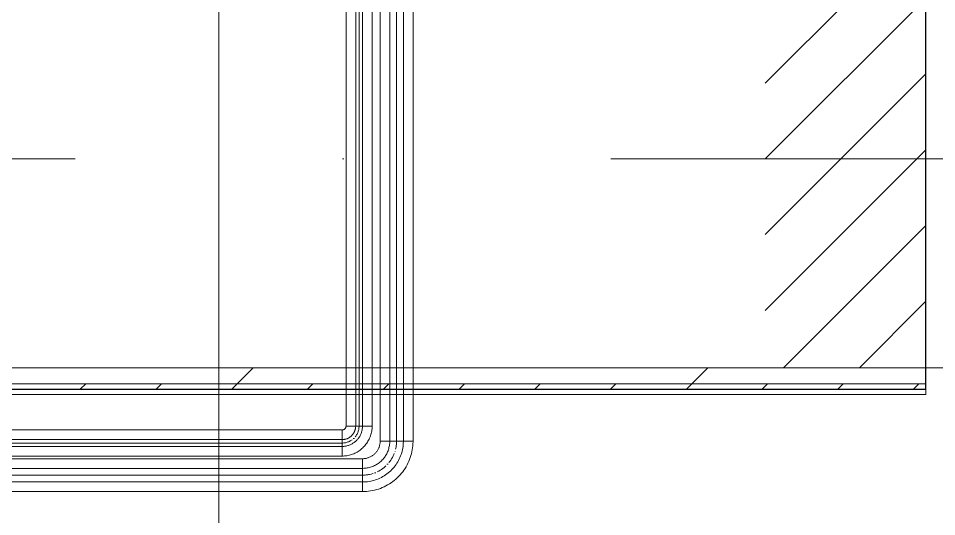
# Model space of a CAD drawing. Header units: millimetres. Extents: x -88595 to 880822, y -1054509 to -148035.
# Drawn here: x 297676 to 298533, y -274586 to -274121 of the extents above; entities that cross this region are included whole.
import ezdxf

# ---------------------------------------------------------------- set-up
doc = ezdxf.new("R2010")
doc.units = ezdxf.units.MM
for name, pattern in [('$5$ADSK_Осевая', [14, 10, -2, 0, -2]), ('ADSK_Линия сетки', [25, 20, -2.5, 0, -2.5]), ('ADSK_Штриховая_ш2 п1_5', [4.5, 3, -1.5])]:
    doc.linetypes.add(name, pattern=pattern)
for name, color, linetype, lineweight in [('Двери', 7, 'Continuous', 9), ('Изоляция', 7, 'Continuous', 18), ('Оборудование', 7, 'Continuous', 18), ('Ограждение', 7, 'Continuous', 9), ('Оси', 7, 'Continuous', 9), ('Перекрытие', 7, 'Continuous', 18), ('Стены внутренние', 7, 'Continuous', 18), ('Стены наружные', 7, 'Continuous', 18), ('Стены штриховка', 7, 'Continuous', 9), ('Трубопровод', 7, 'Continuous', 18), ('Трубопроводы', 7, 'Continuous', 18)]:
    doc.layers.add(name, color=color, linetype=linetype, lineweight=lineweight)

# ---------------------------------------------------------------- blocks, each defined once
blk = doc.blocks.new('$0$ADSK_МедьПайка_Отвод-гнутая труба - Отвод _гнутая труба_-V42-В_Координация_2 этаж ОВ3')
at = {"layer": 'Трубопроводы', "color": 134, "true_color": 0x00a6a6}
for p, q in [((6.350000000000896, 31.75000000000109), (-6.349999999999104, 31.75000000000109)), ((6.350000000000896, 31.75000000000109), (-6.349999999999104, 31.75000000000109)), ((-31.74999999999903, 6.350000000001108), (-31.749999999999, -6.349999999998891)), ((-31.74999999999903, 6.350000000001108), (-31.749999999999, -6.349999999998891))]:
    blk.add_line(p, q, dxfattribs=at)
at = {"layer": 'Трубопроводы', "color": 134, "true_color": 0x00a6a6, "flags": 128}
for points in [[(-31.74999999997112, -6.349999999985562), (-30.22640636745948, -6.319524063768313), (-28.7052501597462, -6.228145010117532), (-27.18896490225975, -6.07600902601771), (-25.67997632796948, -5.863359496589533), (-24.18069849668003, -5.590536615734186), (-22.69352993309398, -5.257976841849677), (-21.22084978967652, -4.866212199624101), (-19.76501404049445, -4.415869428928068), (-18.32835171218886, -3.907668982114387), (-16.91316115801122, -3.34242387149227), (-15.52170638095241, -2.72103836866529), (-14.15621341183803, -2.04450655788155), (-12.8188667481206, -1.313910745700355), (-11.51180585918148, -0.530419729600294), (-10.2371217636174, 0.3047130719503685), (-8.996853684064694, 1.190151624625764), (-7.79298578486712, 2.124479415605561), (-6.627443997858802, 3.10620171974731), (-5.502092941256399, 4.133747990782308), (-4.418732936698007, 5.205474373887864), (-3.379097129080822, 6.319666335469106), (-2.384848713918836, 7.474541406044091), (-1.437578276582371, 8.668252031900762), (-0.538801247703259, 9.898888530648492), (0.310044521213058, 11.1644821464454), (1.107601058000887, 12.46300819944377), (1.852592442342962, 13.79238932499211), (2.543826846957654, 15.15049879686781), (3.180198444233452, 16.53516392963693), (3.760689175382618, 17.94416955444983), (4.284370379056031, 19.37526156290141), (4.750404277049881, 20.82615051303931), (5.158045314535662, 22.29451529206231), (5.506641352816655, 23.77800682954974), (5.795634712592448, 25.27425185551283), (6.024563066133157, 26.78085669709149), (6.193060176916663, 28.29541110792761), (6.300856485498707, 29.81549212404707), (6.347779540788554, 31.3386679400995), (6.350000000028877, 31.7500000000231)], [(-6.349999999968236, 31.7500000000231), (-6.370317290782623, 30.73427091167912), (-6.4312366598817, 29.72016677319493), (-6.532660649280138, 28.70930993487352), (-6.674427002227924, 27.70331755201912), (-6.85630892280393, 26.70379899782038), (-7.07801543872838, 25.71235328876012), (-7.339191866874433, 24.7305665264847), (-7.639420380677564, 23.7600093603691), (-7.978220678550463, 22.80223447482338), (-8.355050752298542, 21.85877410537739), (-8.769307754180307, 20.93113758733818), (-9.220328961373799, 20.02080894126482), (-9.707392836155487, 19.12924449877787), (-10.22972018022797, 18.25787057282712), (-10.7864753812603, 17.40808117577863), (-11.37676774970912, 16.58123578941015), (-11.99965294369421, 15.77865718994222), (-12.65413447979304, 15.00162933193378), (-13.33916532715115, 14.25139529420462), (-14.05364958255196, 13.52915529116281), (-14.79644422360035, 12.83606475276001), (-15.56636093732567, 12.17323247597669), (-16.36216802122434, 11.54171885108572), (-17.18259235372716, 10.94253416516342), (-18.02632143092077, 10.37663698588876), (-18.89200546625734, 9.844932628030211), (-19.77825954995624, 9.34827170514127), (-20.68366586454148, 8.887448768734362), (-21.6067759530499, 8.46320103721139), (-22.54611303626283, 8.076207216448166), (-23.50017437522767, 7.727086413999223), (-24.46743367532248, 7.416397148672877), (-25.44634352800015, 7.144636457009915), (-26.43533788632655, 6.912239098164583), (-27.43283457030194, 6.71957685830539), (-28.43723779802393, 6.566957955947806), (-29.44694073857702, 6.454626548755914), (-30.46032808265954, 6.382762343034551), (-31.47577862669017, 6.351480306171766), (-31.74999999997112, 6.35000000001155)]]:
    blk.add_lwpolyline(points, dxfattribs=at)
blk = doc.blocks.new('$0$ADSK_МедьПайка_Отвод-гнутая труба - Отвод _гнутая труба_-V44-В_Координация_2 этаж ОВ3')
at = {"layer": 'Трубопроводы', "color": 190, "true_color": 0x8000ff}
for p, q in [((3.175000000000854, 15.87500000000108), (-3.174999999999146, 15.87500000000108)), ((3.175000000000854, 15.87500000000108), (-3.174999999999146, 15.87500000000108)), ((-15.87499999999911, 3.1750000000011), (-15.8749999999991, -3.1749999999989)), ((-15.87499999999911, 3.1750000000011), (-15.8749999999991, -3.1749999999989))]:
    blk.add_line(p, q, dxfattribs=at)
at = {"layer": 'Трубопроводы', "color": 190, "true_color": 0x8000ff, "flags": 128}
for points in [[(-15.87499999997257, -3.174999999997112), (-15.11320318371675, -3.159762031892819), (-14.3526250798601, -3.114072505058766), (-13.59448245112121, -3.038004513008855), (-12.83998816397175, -2.931679748307761), (-12.09034924832486, -2.795268307862762), (-11.34676496653616, -2.628988420933501), (-10.6104248948231, -2.433106099816382), (-9.882507020234232, -2.207934714459702), (-9.164175856083602, -1.953834491061525), (-8.456580578994783, -1.671211935750466), (-7.760853190465378, -1.360519184328314), (-7.078106705906021, -1.022253278940775), (-6.409433374047308, -0.6569553728545089), (-5.755902929577746, -0.2652098647958155), (-5.118560881797873, 0.1523565359795157), (-4.498426842019353, 0.5950758123085507), (-3.896492892420565, 1.062239707798449), (-3.313721998914241, 1.553100859869323), (-2.751046470617371, 2.066873995386822), (-2.209366468336009, 2.602737186943932), (-1.689548564529582, 3.159833167721558), (-1.192424356946424, 3.737270703022046), (-0.7187891382825228, 4.334126015954712), (-0.2694006238386351, 4.949444265324246), (0.1550222606151919, 5.58224107321837), (0.5538005290134379, 6.231504099721883), (0.9262962211844752, 6.896194662496055), (1.27191342348749, 7.575249398433903), (1.59009922212972, 8.267581964818465), (1.880344587699972, 8.972084777229247), (2.14218518954101, 9.687630781450707), (2.375202138535769, 10.41307525651532), (2.579022657280825, 11.14725764602249), (2.753320676421322, 11.8890034147792), (2.897817356307053, 12.63712592775641), (3.012281533077407, 13.39042834854574), (3.09653008846916, 14.14770555395514), (3.150428242762348, 14.90774606202353), (3.173889770409437, 15.66933397004109), (3.175000000027433, 15.87500000000289)], [(-3.174999999971124, 15.87500000000289), (-3.185158645378317, 15.36713545582657), (-3.215618329930021, 14.86008338659747), (-3.266330324631406, 14.35465496743243), (-3.337213501103133, 13.85165877599657), (-3.428154461386805, 13.35189949891019), (-3.539007719351196, 12.85617664437573), (-3.669595933426388, 12.36528326324235), (-3.819710190327953, 11.88000468018022), (-3.989110339260071, 11.40111723740736), (-4.177525376134111, 10.92938705268437), (-4.384653877079325, 10.46556879366476), (-4.610164480673904, 10.01040447062808), (-4.853696418064749, 9.564622249388936), (-5.11486009010099, 9.128935286409229), (-5.393237690619322, 8.704040587889313), (-5.688383874841565, 8.290617894700745), (-5.999826471836275, 7.889328594971108), (-6.327067239879193, 7.500814665966892), (-6.669582663564745, 7.125697647102311), (-7.026824791260822, 6.764577645581404), (-7.398222111789346, 6.418032376380006), (-7.783180468652006, 6.086616237988347), (-8.18108401059701, 5.770859425542858), (-8.591296176850586, 5.471267082577379), (-9.013160715445224, 5.188318492944382), (-9.446002733115677, 4.922466314015105), (-9.889129774969456, 4.674135852570635), (-10.34183293225991, 4.44372438436285), (-10.80338797651629, 4.231600518601363), (-11.27305651812059, 4.03810360821542), (-11.75008718759867, 3.863543206999612), (-12.23371683764608, 3.708198574336439), (-12.72317176398708, 3.572318228500626), (-13.21766894315244, 3.456119549073628), (-13.71641728514014, 3.359788429152695), (-14.21861889899681, 3.283478977978234), (-14.72347036927552, 3.227313274377957), (-15.23016404131678, 3.191381171521607), (-15.73788931333426, 3.175740153081552), (-15.87499999997257, 3.175000000005775)]]:
    blk.add_lwpolyline(points, dxfattribs=at)
blk = doc.blocks.new('2 этаж')
at = {"layer": 'Двери', "lineweight": 18, "true_color": 0xff0000}
h = blk.add_hatch(dxfattribs=at)
h.set_pattern_fill('FP_2', color=1, style=0, pattern_type=2)
h.set_pattern_definition([(45, (328297.5008507746, 653556.505946632), (-35.35533905932738, 35.35533905932738), [])])
h.paths.add_polyline_path([(327707.5008507746, 653361.505946632), (327857.5008507746, 653361.505946632), (327857.5008507746, 653751.505946632), (327707.5008507746, 653751.505946632), (327707.5008507746, 653539.2036714243)])
h.paths.add_polyline_path([(329137.5008507746, 653361.505946632), (329137.5008507746, 653751.505946632), (328987.5008507746, 653751.505946632), (328987.5008507746, 653361.505946632)])
at = {"layer": 'Двери', "linetype": 'ADSK_Штриховая_ш2 п1_5'}
for p, q in [((327857.5008507746, 653361.505946632), (327857.5008507746, 653751.505946632)), ((327707.5008507746, 653361.505946632), (327857.5008507746, 653361.505946632))]:
    blk.add_line(p, q, dxfattribs=at)
at = {"layer": 'Ограждение'}
for p in [(327857.5008507746, 653341.5059466319), (321612.5008507746, 653336.5059466319)]:
    blk.add_line(p, (327857.5008507746, 653336.5059466319), dxfattribs=at)
at = {"layer": 'Оси', "linetype": 'ADSK_Линия сетки', "ltscale": 100}
for p, q in [((327197.5008507746, 697307.1457228343), (327197.5008507746, 631330.3708714689)), ((364564.7952217669, 653556.505946632), (287587.438737236, 653556.505946632))]:
    blk.add_line(p, q, dxfattribs=at)
at = {"layer": 'Перекрытие', "color": 49, "ltscale": 100, "true_color": 0x464646}
blk.add_line((328987.5008507746, 653361.5059466319), (327857.5008507746, 653361.5059466319), dxfattribs=at)
at = {"layer": 'Стены внутренние', "lineweight": 30}
blk.add_line((327857.5008507746, 653361.505946632), (327857.5008507746, 653751.505946632), dxfattribs=at)
at = {"layer": 'Стены наружные'}
blk.add_line((327857.5008507746, 653361.5059466319), (324092.5008507746, 653361.5059466319), dxfattribs=at)
at = {"layer": 'Стены наружные', "linetype": 'Continuous', "lineweight": 9}
for p, q in [((327214.6127466704, 653346.5059466319), (327229.6127466704, 653361.5059466319)), ((327638.8768153823, 653346.5059466319), (327653.8768153823, 653361.5059466319)), ((327068.1913904331, 653341.5059466319), (327073.1913904331, 653346.5059466319)), ((327138.9020685517, 653341.5059466319), (327143.9020685517, 653346.5059466319)), ((327209.6127466704, 653341.5059466319), (327214.6127466704, 653346.5059466319)), ((327280.323424789, 653341.5059466319), (327285.323424789, 653346.5059466319)), ((327351.0341029076, 653341.5059466319), (327356.0341029077, 653346.5059466319)), ((327421.7447810263, 653341.5059466319), (327426.7447810263, 653346.5059466319)), ((327492.455459145, 653341.5059466319), (327497.455459145, 653346.5059466319)), ((327563.1661372636, 653341.5059466319), (327568.1661372636, 653346.5059466319)), ((327633.8768153823, 653341.5059466319), (327638.8768153823, 653346.5059466319)), ((327704.587493501, 653341.5059466319), (327709.587493501, 653346.5059466319)), ((327775.2981716196, 653341.5059466319), (327780.2981716196, 653346.5059466319)), ((327846.0088497382, 653341.5059466319), (327851.0088497383, 653346.5059466319))]:
    blk.add_line(p, q, dxfattribs=at)
at = {"layer": 'Стены наружные', "lineweight": 30}
for p, q in [((327857.5008507746, 653341.5059466319), (327857.5008507746, 653361.5059466319)), ((321602.5008507746, 653341.5059466319), (327857.5008507746, 653341.5059466319))]:
    blk.add_line(p, q, dxfattribs=at)
at = {"layer": 'Стены штриховка'}
blk.add_line((321602.5008507746, 653346.5059466319), (327857.5008507746, 653346.5059466319), dxfattribs=at)

msp = doc.modelspace()

# ---------------------------------------------------------------- linework, layer by layer
at = {"layer": 'Изоляция', "color": 134, "true_color": 0x00a6a6}
for p, q in [((298013.7991690926, -274515.4607725036), (298013.7991690925, -273705.1916647359)), ((298044.4962094875, -274515.4607725036), (298044.4962094874, -273705.1916647359)), ((298013.7991690926, -274515.4607725036), (298044.4991690927, -274515.4607725036)), ((292909.9943679327, -274531.8495539995), (297997.3991690926, -274531.8495539995)), ((297997.3991690926, -274562.5607725036), (297997.3991690926, -274531.8607725035)), ((292909.9943679327, -274562.5495539996), (297997.3991690926, -274562.5495539996))]:
    msp.add_line(p, q, dxfattribs=at)
at = {"layer": 'Изоляция', "color": 190, "true_color": 0x8000ff}
for p, q in [((297981.9741690928, -274501.3357725036), (297981.9741690928, -273789.3166647359)), ((298006.3212094872, -274501.3357725036), (298006.3212094872, -273789.3166647359)), ((292939.3072335271, -274505.0197815323), (297978.4620346871, -274505.0197815322)), ((297978.2741690926, -274529.3857725036), (297978.2741690926, -274505.0357725036)), ((297981.9741690928, -274501.3357725036), (298006.3241690925, -274501.3357725036)), ((292939.1193679327, -274529.3745539996), (297978.2741690926, -274529.3745539995))]:
    msp.add_line(p, q, dxfattribs=at)
at = {"layer": 'Изоляция', "color": 190, "true_color": 0x8000ff, "flags": 128}
for points in [[(297978.2741690926, -274529.3857725036), (297979.3958699164, -274529.3633354955), (297980.5157762585, -274529.2960603654), (297981.6320965072, -274529.1840547393), (297982.7430447881, -274529.0274978023), (297983.8468438216, -274528.826640012), (297984.9417277641, -274528.5818026982), (297986.0259450349, -274528.2933775482), (297987.097761118, -274527.9618259808), (297988.1554613361, -274527.5876784078), (297989.1973535946, -274527.1715333854), (297990.2217710876, -274526.7140566569), (297991.2270749664, -274526.2159800876), (297992.2116569589, -274525.6781004936), (297993.1739419444, -274525.1012783676), (297994.1123904713, -274524.4864365018), (297995.0255012229, -274523.8345585123), (297995.9118134162, -274523.1466872646), (297996.7699091412, -274522.423923206), (297997.5984156277, -274521.6674226049), (297998.3960074425, -274520.8783957008), (297999.161408608, -274520.0581047685), (297999.8933946459, -274519.2078620984), (298000.5907945345, -274518.3290278974), (298001.2524925835, -274517.4230081129), (298001.8774302165, -274516.4912521832), (298002.4646076668, -274515.535250719), (298003.0130855759, -274514.5565331187), (298003.5219864958, -274513.5566651217), (298003.9904962938, -274512.5372463035), (298004.4178654539, -274511.4999075167), (298004.8034102774, -274510.4463082821), (298005.1465139735, -274509.3781341338), (298005.446627651, -274508.2970939224), (298005.7032711908, -274507.2049170819), (298005.9160340187, -274506.103350862), (298006.0845757594, -274504.9941575337), (298006.2086267817, -274503.8791115698), (298006.2879886312, -274502.759996806), (298006.3225343452, -274501.6386035871), (298006.3241690925, -274501.3357725036)], [(297981.9741690924, -274501.3357725036), (297981.9712094871, -274501.4837330401), (297981.962335406, -274501.6314568713), (297981.9475610453, -274501.7787076706), (297981.926910041, -274501.9252498681), (297981.9004154304, -274502.0708490275), (297981.8681195994, -274502.2152722214), (297981.8300742145, -274502.3582884033), (297981.7863401395, -274502.4996687779), (297981.7369873404, -274502.6391871667), (297981.6820947706, -274502.7766203702), (297981.6217502464, -274502.9117485243), (297981.5560503068, -274503.0443554531), (297981.4851000576, -274503.1742290136), (297981.4090130032, -274503.3011614359), (297981.3279108676, -274503.4249496552), (297981.2419233966, -274503.5453956366), (297981.151188152, -274503.6623066925), (297981.0558502903, -274503.7754957899), (297980.9560623324, -274503.8847818505), (297980.8519839171, -274503.98999004), (297980.7437815481, -274504.0909520475), (297980.6316283263, -274504.1875063555), (297980.5157036722, -274504.2794984977), (297980.3961930411, -274504.3667813063), (297980.2732876242, -274504.4492151474), (297980.1471840442, -274504.5266681444), (297980.01808404, -274504.5990163891), (297979.886194144, -274504.6661441397), (297979.7517253516, -274504.7279440061), (297979.6148927842, -274504.7843171217), (297979.475915345, -274504.8351733016), (297979.3350153683, -274504.8804311867), (297979.1924182639, -274504.920018374), (297979.0483521564, -274504.9538715326), (297978.9030475212, -274504.9819365045), (297978.7567368151, -274505.0041683919), (297978.6096541031, -274505.0205316284), (297978.4620346871, -274505.0310000363), (297978.3141147258, -274505.0355568685), (297978.2741690926, -274505.0357725036)]]:
    msp.add_lwpolyline(points, dxfattribs=at)
at = {"layer": 'Изоляция', "color": 134, "true_color": 0x00a6a6, "flags": 128}
for points in [[(297997.3991690926, -274562.5607725036), (297999.2826667327, -274562.5230975273), (298001.1631511786, -274562.4101328705), (298003.037614056, -274562.2220592523), (298004.903056624, -274561.9591775506), (298006.756494573, -274561.6219083199), (298008.5949627972, -274561.2107911191), (298010.4155201401, -274560.7264836481), (298012.2152540978, -274560.1697606953), (298013.9912854797, -274559.5415128989), (298015.7407730153, -274558.8427453212), (298017.4609178972, -274558.0745758413), (298019.1489682604, -274557.2382333665), (298020.8022235852, -274556.3350558665), (298022.4180390147, -274555.3664882323), (298023.9938295895, -274554.3340799658), (298025.5270743809, -274553.2394827), (298027.0153205238, -274552.0844475568), (298028.4561871426, -274550.8708223461), (298029.8473691574, -274549.6005486095), (298031.1866409738, -274548.2756585139), (298032.4718600434, -274546.8982716007), (298033.7009702889, -274545.4705913953), (298034.8720053962, -274543.9949018815), (298035.9830919594, -274542.4735638476), (298037.0324524773, -274540.90901111), (298038.0184081957, -274539.3037466193), (298038.939381797, -274537.6603384562), (298039.793899919, -274535.9814157232), (298040.5805955158, -274534.2696643386), (298041.2982100417, -274532.5278227394), (298041.9455954666, -274530.7586775006), (298042.5217161124, -274528.9650588772), (298043.0256503081, -274527.1498362764), (298043.4565918675, -274525.3159136671), (298043.8138513752, -274523.4662249342), (298044.0968572922, -274521.6037291852), (298044.3051568704, -274519.7314060159), (298044.4384168737, -274517.852250744), (298044.4964241154, -274515.9692696171), (298044.4991690927, -274515.4607725036)], [(298013.7991690926, -274515.4607725036), (298013.7860508418, -274516.1165975843), (298013.7467170759, -274516.7713734847), (298013.6812307207, -274517.4240527031), (298013.5896965401, -274518.0735910921), (298013.4722609693, -274518.7189495286), (298013.3291118803, -274519.359095577), (298013.160478281, -274519.99300514), (298012.966629949, -274520.6196640977), (298012.7478770009, -274521.2380699293), (298012.5045693942, -274521.8472333174), (298012.2370963694, -274522.4461797307), (298011.945885826, -274523.0339509825), (298011.6314036391, -274523.6096067642), (298011.2941529133, -274524.1722261495), (298010.9346731772, -274524.7209090673), (298010.5535395221, -274525.254777742), (298010.1513616802, -274525.7729780975), (298009.7287830507, -274526.2746811239), (298009.2864796688, -274526.7590842034), (298008.8251591261, -274527.2254123944), (298008.3455594365, -274527.6729196711), (298007.8484478575, -274528.1008901175), (298007.3346196614, -274528.5086390722), (298006.8048968642, -274528.8955142237), (298006.2601269089, -274529.2608966545), (298005.7011813113, -274529.6042018304), (298005.1289542649, -274529.9248805365), (298004.5443612115, -274530.2224197553), (298003.9483373748, -274530.4963434875), (298003.3418362659, -274530.7462135135), (298002.7258281574, -274530.9716300946), (298002.1012985307, -274531.1722326124), (298001.4692464998, -274531.3477001456), (298000.8306832133, -274531.4977519835), (298000.1866302361, -274531.6221480754), (297999.538117916, -274531.720689414), (297998.8861837337, -274531.793218354), (297998.2318706453, -274531.8396188648), (297997.5762254122, -274531.8598167154), (297997.3991690926, -274531.8607725036)]]:
    msp.add_lwpolyline(points, dxfattribs=at)
at = {"layer": 'Трубопровод', "color": 134, "linetype": 'Continuous', "true_color": 0x00a6a6}
for p, q in [((298022.7962094872, -273705.1916647359), (298022.7962094872, -274515.4607725036)), ((298035.4962094874, -274515.4607725036), (298035.4962094874, -273705.1916647359)), ((297997.3991690926, -274540.8495539995), (292909.9943679327, -274540.8495539995)), ((292909.9943679327, -274553.5495539996), (297997.3991690926, -274553.5495539996))]:
    msp.add_line(p, q, dxfattribs=at)
at = {"layer": 'Трубопровод', "color": 134, "true_color": 0x00a6a6}
for p, q in [((298029.1462094873, -274515.4607725036), (298029.1462094873, -273705.1916647359)), ((298029.1462094873, -274515.4607725036), (298029.1462094873, -273705.1916647359)), ((292909.9943679327, -274547.1995539996), (297997.3991690926, -274547.1995539996)), ((292909.9943679327, -274547.1995539996), (297997.3991690926, -274547.1995539996))]:
    msp.add_line(p, q, dxfattribs=at)
at = {"layer": 'Трубопровод', "color": 190, "linetype": 'Continuous', "true_color": 0x8000ff}
for p, q in [((297990.9712094871, -273789.3166647359), (297990.9712094871, -274501.3357725036)), ((297997.3212094871, -274501.3357725036), (297997.3212094872, -273789.3166647359)), ((297978.2741690926, -274514.0245539996), (292939.1193679327, -274514.0245539996)), ((292939.1193679327, -274520.3745539996), (297978.2741690926, -274520.3745539995))]:
    msp.add_line(p, q, dxfattribs=at)
at = {"layer": 'Трубопровод', "color": 190, "true_color": 0x8000ff}
for p, q in [((297994.1462094873, -274501.3357725036), (297994.1462094873, -273789.3166647359)), ((297994.1462094873, -274501.3357725036), (297994.1462094873, -273789.3166647359)), ((292939.1193679327, -274517.1995539996), (297978.2741690926, -274517.1995539996)), ((292939.1193679327, -274517.1995539996), (297978.2741690926, -274517.1995539996))]:
    msp.add_line(p, q, dxfattribs=at)
at = {"layer": 'Трубопроводы', "color": 190, "linetype": '$5$ADSK_Осевая', "true_color": 0x8000ff}
msp.add_arc((297978.2741690926, -274501.3357725036), 15.87500000000011, 270, 0, dxfattribs=at)
at = {"layer": 'Трубопроводы', "color": 134, "linetype": '$5$ADSK_Осевая', "true_color": 0x00a6a6}
msp.add_arc((297997.3991690926, -274515.4607725036), 31.75, 270, 0, dxfattribs=at)

# ---------------------------------------------------------------- block references
at = {"layer": 'Оборудование', "color": 5, "true_color": 0x0000ff}
msp.add_blockref('2 этаж', (-29334.2490291071, -927808.4377396202), dxfattribs=at)
at = {"layer": 'Трубопроводы', "color": 190, "true_color": 0x8000ff}
msp.add_blockref('$0$ADSK_МедьПайка_Отвод-гнутая труба - Отвод _гнутая труба_-V44-В_Координация_2 этаж ОВ3', (297994.1491690926, -274517.2107725036), dxfattribs=at)
at = {"layer": 'Трубопроводы', "color": 134, "true_color": 0x00a6a6}
msp.add_blockref('$0$ADSK_МедьПайка_Отвод-гнутая труба - Отвод _гнутая труба_-V42-В_Координация_2 этаж ОВ3', (298029.1491690926, -274547.2107725036), dxfattribs=at)

doc.saveas('drawing.dxf')
